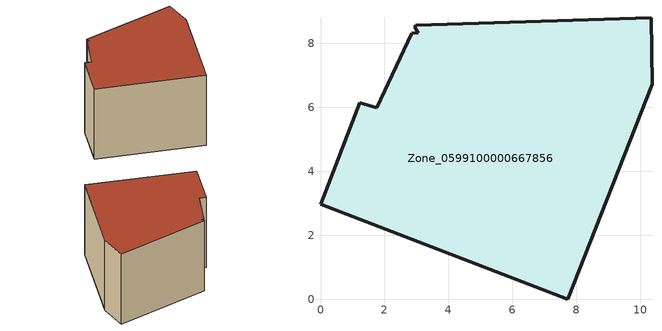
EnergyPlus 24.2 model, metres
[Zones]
Zone_0599100000667856
 floor ground (C_G): 0,2.97 1.23,6.15 1.75,5.98 2.86,8.32 3.05,8.33 2.94,8.51 2.98,8.58 10.34,8.81 10.36,6.72 7.73,0 z0
 wall outside (C_F): 7.73,0 10.36,6.72 10.34,8.81 2.98,8.58 2.94,8.51 3.05,8.33 2.86,8.32 1.75,5.98 1.23,6.15 0,2.97 7.73,0 z0:6.16
 roof outside (C_R): 2.98,8.58 2.94,8.51 3.05,8.33 2.86,8.32 1.75,5.98 1.23,6.15 0,2.97 7.73,0 10.36,6.72 10.34,8.81 z6.16
[BUILDING]
Pand.0599100000667856: North Axis=0; Terrain=City; Loads Convergence Tolerance Value=0.04; Temperature Convergence Tolerance Value=0.4; Solar Distribution=FullExterior; Maximum Number of Warmup Days=25; Minimum Number of Warmup Days=1
[Site:Location]
Rotterdam.The.Hague.AP_ZH_NLD Design_Conditions: Latitude=51.96; Longitude=4.45; Time Zone=1; Elevation=-4.5
[SITE:GROUNDTEMPERATURE:BUILDINGSURFACE]
18, 18, 18, 18, 18, 18, 18, 18, 18, 18, 18, 18
[MATERIAL] Thermal Absorptance=0.9; Solar Absorptance=0.7; Visible Absorptance=0.7
Name | Roughness | Thickness | Conductivity | Density | Specific Heat
G.TC.1946 | MediumSmooth | 0.15 | 1 | 540 | 1210
F.TC.1946 | Rough | 0.3 | 0.857143 | 1920 | 840
R.TC.1946 | MediumRough | 0.2 | 0.909091 | 1500 | 1000
[CONSTRUCTION]
C_G: G.TC.1946
C_F: F.TC.1946
C_R: R.TC.1946
[ZONE]
Zone_0599100000667856: Type=1; Multiplier=1; Ceiling Height=Autocalculate; Volume=Autocalculate; Floor Area=autocalculate; Part of Total Floor Area=Yes
[ZONEINFILTRATION:DESIGNFLOWRATE]
Infil_Zone_0599100000667856: Zone or ZoneList or Space or SpaceList=Zone_0599100000667856; Schedule=AlwaysOn; Design Flow Rate Calculation Method=Flow/Area; Flow Rate per Floor Area=0.003; Constant Term Coefficient=1; Temperature Term Coefficient=0; Velocity Term Coefficient=0; Velocity Squared Term Coefficient=0
[HVACTEMPLATE:ZONE:IDEALLOADSAIRSYSTEM]
Zone_0599100000667856: Maximum Heating Supply Air Temperature=50; Minimum Cooling Supply Air Temperature=13; Maximum Heating Supply Air Humidity Ratio=0.0156; Minimum Cooling Supply Air Humidity Ratio=0.0077; Heating Limit=NoLimit; Cooling Limit=NoLimit; Dehumidification Control Type=ConstantSensibleHeatRatio; Cooling Sensible Heat Ratio=0.7; Dehumidification Setpoint=60; Humidification Control Type=None; Humidification Setpoint=30; Outdoor Air Method=None; Outdoor Air Flow Rate per Person=0.00944; Outdoor Air Flow Rate per Zone Floor Area=0; Outdoor Air Flow Rate per Zone=0; Demand Controlled Ventilation Type=None; Outdoor Air Economizer Type=NoEconomizer; Heat Recovery Type=None; Sensible Heat Recovery Effectiveness=0.7; Latent Heat Recovery Effectiveness=0.65
[ZONECONTROL:THERMOSTAT]
ThermostatControl_Zone_0599100000667856: Zone or ZoneList=Zone_0599100000667856; Control Type Schedule=DualSetpointControlType; Control 1=Thermostat_Zone_0599100000667856; Temperature Difference Between Cutout And Setpoint=0
[THERMOSTATSETPOINT:DUALSETPOINT]
Thermostat_Zone_0599100000667856: Heating Setpoint Temperature Schedule=HeatingSetpoint_Zone_0599100000667856; Cooling Setpoint Temperature Schedule=CoolingSetpoint_Zone_0599100000667856
[SCHEDULE:COMPACT]
HeatingSetpoint_Zone_0599100000667856: Through: 12/31, For: AllDays, Until: 24:00, 21
CoolingSetpoint_Zone_0599100000667856: Through: 12/31, For: AllDays, Until: 24:00, 24
DualSetpointControlType: Through: 12/31, For: AllDays, Until: 24:00, 4
AlwaysOn: Through: 12/31, For: AllDays, Until: 24:00, 1
